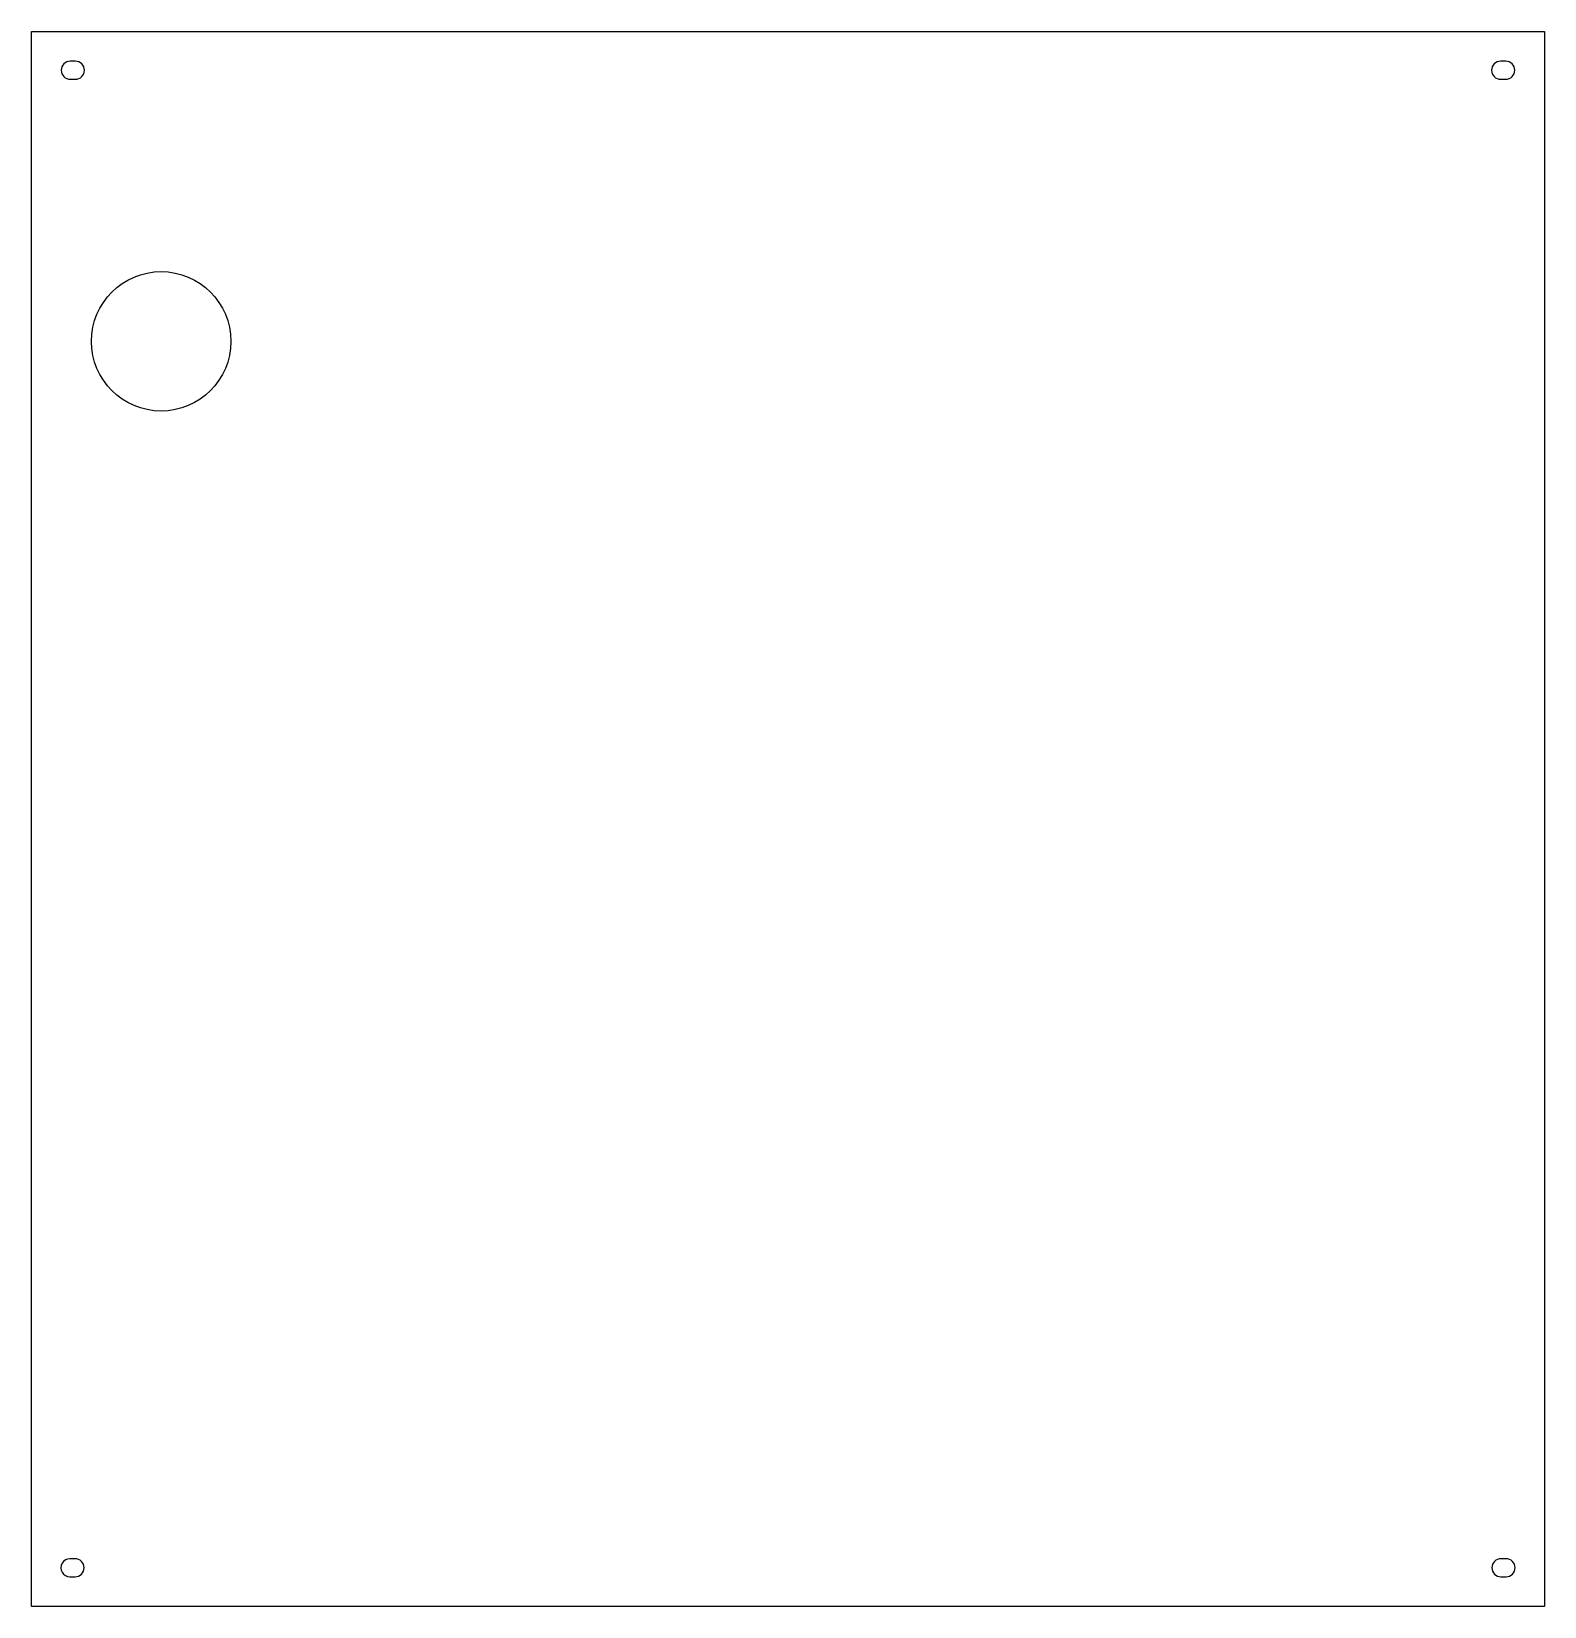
# Model space of a CAD drawing. Header units: millimetres. Extents: x -55 to 238, y -236 to 69.
import ezdxf

# ---------------------------------------------------------------- set-up
doc = ezdxf.new("R2010")
doc.units = ezdxf.units.MM
doc.layers.get('0').update_dxf_attribs({"linetype": 'CONTINUOUS'})

msp = doc.modelspace()

# ---------------------------------------------------------------- linework, layer by layer
for p, q in [((-55, -236, -6.5), (-55, 69, -6.5)), ((-55, 69, -6.5), (238, 69, -6.5)), ((238, 69, -6.5), (238, -236, -6.5)), ((-46.5, 63.25, -6.5), (-47.5, 63.25, -6.5)), ((230.5, 63.25, -6.5), (229.5, 63.25, -6.5)), ((-47.5, 59.75, -6.5), (-46.5, 59.75, -6.5)), ((229.5, 59.75, -6.5), (230.5, 59.75, -6.5)), ((-46.55, -226.75, -6.5), (-47.55, -226.75, -6.5)), ((230.55, -226.75, -6.5), (229.55, -226.75, -6.5)), ((-47.55, -230.25, -6.5), (-46.55, -230.25, -6.5)), ((229.55, -230.25, -6.5), (230.55, -230.25, -6.5)), ((238, -236, -6.5), (-55, -236, -6.5))]:
    msp.add_line(p, q)
msp.add_lwpolyline([(238, 69), (238, -236), (-55, -236), (-55, 69)], close=True)
for points in [[(-47.5, 59.75), (-46.5, 59.75, 0.999999), (-46.5, 63.25), (-47.5, 63.25, 1)], [(230.5, 63.25), (229.5, 63.25, 1), (229.5, 59.75), (230.5, 59.75, 1)], [(-47.55, -230.25), (-46.55, -230.25, 1), (-46.55, -226.75), (-47.55, -226.75, 1.000357)], [(230.55, -226.75), (229.55, -226.75, 1), (229.55, -230.25), (230.55, -230.25, 1)]]:
    msp.add_lwpolyline(points, format="xyb", close=True)
for centre in [(-29.89, 9), (-29.89, 9, -6.5)]:
    msp.add_circle(centre, 13.5)
for centre, start, end in [((-47.5, 61.5, -6.5), 90, 270), ((-46.5, 61.5, -6.5), -90, 90), ((229.5, 61.5, -6.5), 90, 270), ((230.5, 61.5, -6.5), -90, 90), ((-47.55, -228.5, -6.5), 90, 270.0409), ((-46.55, -228.5, -6.5), -90, 90), ((229.55, -228.5, -6.5), 90, 270), ((230.55, -228.5, -6.5), -90, 90)]:
    msp.add_arc(centre, 1.75, start, end)

doc.saveas('drawing.dxf')
